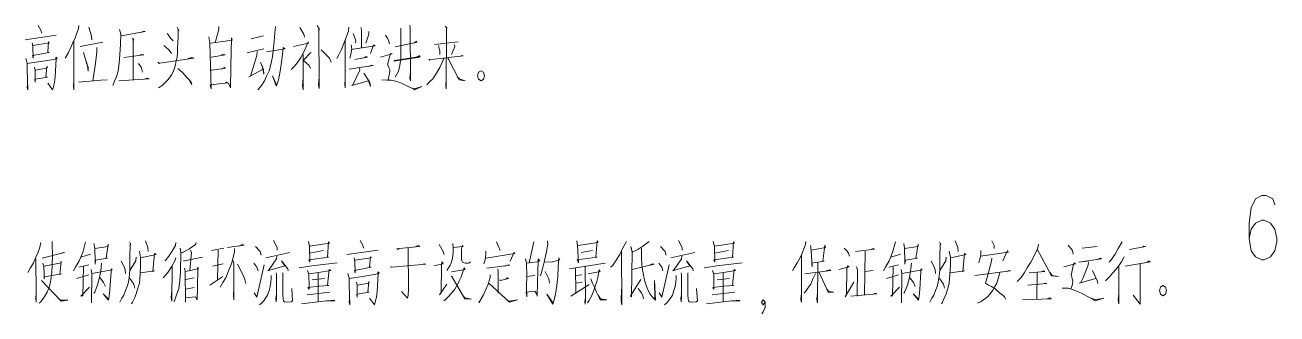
# Model space of a CAD drawing. Header units: millimetres. Extents: x 0 to 829, y 0 to 586.
# Drawn here: x 434.3 to 530.3, y 469.7 to 491.9 of the extents above; entities that cross this region are included whole.
import ezdxf

# ---------------------------------------------------------------- set-up
doc = ezdxf.new("R2010")
doc.units = ezdxf.units.MM

msp = doc.modelspace()

# ---------------------------------------------------------------- linework, layer by layer
at = {"color": 0, "lineweight": 0}
for points in [[(435.334833, 491.814556), (435.550028, 491.465306), (435.606472, 491.232472)], [(438.456917, 491.814556), (438.432222, 491.581722), (438.185278, 490.883222), (437.994778, 490.491639), (437.670222, 489.754333), (437.398583, 489.327472)], [(439.218917, 491.698139), (439.409417, 491.116056), (439.462333, 490.728), (439.437639, 491.038444)], [(445.985194, 491.698139), (446.11925, 491.4265), (446.066333, 491.504111), (446.066333, 490.960833), (446.038111, 490.491639), (446.013417, 490.103583), (446.013417, 489.715528), (445.985194, 489.405083), (445.92875, 489.133444), (445.875833, 488.823), (445.794694, 488.551361), (445.685333, 488.279722), (445.551278, 488.046889), (445.413694, 487.814056), (445.251417, 487.620028), (445.060917, 487.426), (444.842194, 487.231972), (444.679917, 487.115556), (444.570556, 487.037944)], [(449.191944, 491.736944), (449.191944, 491.542917), (448.920306, 490.491639)], [(452.179972, 486.882722), (452.451611, 487.231972), (452.695028, 487.581222), (452.857306, 487.930472), (453.047806, 488.357333), (453.213611, 488.939417), (453.29475, 489.443889), (453.347667, 489.909556), (453.428806, 490.611583), (453.48525, 491.232472), (453.538167, 491.736944)], [(455.411417, 491.659333), (455.711278, 491.154861), (455.767722, 490.922028)], [(456.744917, 491.814556), (456.907194, 491.504111), (456.854278, 491.542917), (456.854278, 491.465306), (456.878972, 487.387194), (456.878972, 487.231972), (456.878972, 486.999139), (456.826056, 487.270778), (456.878972, 487.891667)], [(459.161444, 491.698139), (459.13675, 491.387694), (458.865111, 490.650389), (458.593472, 489.987167), (458.402972, 489.560306), (458.237167, 489.288667)], [(460.085722, 491.659333), (460.142167, 491.465306), (460.142167, 490.103583)], [(463.158417, 491.620528), (463.158417, 490.181194), (463.158417, 490.103583), (463.158417, 489.327472), (463.07375, 488.745389), (462.967917, 488.318528), (462.720972, 487.852861)], [(463.83575, 491.853361), (463.863972, 491.581722), (463.888667, 487.891667), (463.888667, 487.581222), (463.83575, 487.814056), (463.888667, 488.202111)], [(466.552139, 491.77575), (466.714417, 491.620528), (466.6615, 491.620528), (466.633278, 486.960333), (466.608583, 487.193167), (466.633278, 487.736444)], [(434.329417, 490.728), (436.717722, 491.07725)], [(438.079444, 490.611583), (438.079444, 486.882722), (438.051222, 487.231972), (438.079444, 487.542417)], [(441.582528, 491.504111), (441.663667, 491.154861), (441.638972, 490.375222), (441.61075, 489.599111), (441.554306, 488.939417), (441.473167, 488.357333), (441.339111, 487.891667), (441.201528, 487.542417), (441.067472, 487.231972)], [(441.691889, 491.038444), (443.540444, 491.348889), (443.431083, 491.387694), (443.187667, 491.271278)], [(442.559722, 490.844417), (442.669083, 490.689194), (442.616167, 490.728), (442.616167, 487.658833)], [(445.223194, 491.193667), (445.279639, 491.154861), (445.494833, 490.844417), (445.685333, 490.650389)], [(448.429944, 490.960833), (448.511083, 490.491639), (448.592222, 486.960333), (448.539306, 487.270778), (449.8975, 487.426), (449.788139, 487.464806), (449.707, 487.426)], [(448.567528, 490.452833), (450.222056, 490.689194), (450.169139, 490.883222), (450.116222, 488.706583), (450.116222, 488.590167), (450.088, 487.037944), (449.925722, 487.387194)], [(451.664917, 490.805611), (452.613889, 491.038444)], [(458.889806, 490.689194), (458.889806, 487.037944), (458.865111, 487.309583), (458.889806, 487.697639)], [(459.489528, 491.193667), (459.651806, 490.805611), (459.704722, 490.650389), (459.680028, 490.491639)], [(460.685444, 491.348889), (460.685444, 491.154861), (460.466722, 490.452833)], [(461.9625, 491.07725), (462.153, 490.805611), (462.234139, 490.650389)], [(462.205917, 490.689194), (462.287056, 490.414028)], [(462.720972, 490.181194), (464.40725, 490.530444), (464.326111, 490.56925), (464.350806, 490.611583), (464.188528, 490.491639)], [(434.872694, 490.491639), (434.925611, 490.22), (434.953833, 489.327472), (434.897389, 489.5215), (436.174444, 489.754333), (436.068611, 489.793139), (436.121528, 490.56925), (436.174444, 490.491639), (434.925611, 490.297611)], [(438.566278, 490.22), (440.305472, 490.530444)], [(438.813222, 489.754333), (438.919056, 489.405083), (439.056639, 488.939417), (439.137778, 488.551361), (439.166, 488.318528), (439.166, 488.628972), (439.028417, 488.978222)], [(439.843333, 490.142389), (439.843333, 489.793139), (439.733972, 488.900611), (439.628139, 488.240917), (439.518778, 487.581222)], [(444.979778, 490.297611), (445.332556, 489.987167), (445.494833, 489.793139), (445.551278, 489.676722)], [(451.365056, 489.715528), (452.642111, 490.025972)], [(452.127056, 489.831944), (452.098833, 489.5215), (451.608472, 487.930472), (451.499111, 487.891667), (452.585667, 488.47375), (452.398694, 489.017028), (452.613889, 488.434944), (452.642111, 488.085694), (452.53275, 488.590167)], [(452.857306, 489.793139), (454.271944, 490.025972), (454.134361, 490.142389), (454.081444, 489.599111), (453.972083, 488.823), (453.862722, 488.163306), (453.756889, 487.658833), (453.647528, 487.270778), (453.591083, 487.193167), (453.29475, 487.969278), (453.619306, 487.270778)], [(454.924583, 490.22), (456.064056, 490.452833), (456.039361, 490.56925), (455.873556, 490.142389), (455.683056, 489.754333), (455.467861, 489.366278), (455.224444, 488.978222), (455.005722, 488.706583), (454.734083, 488.434944)], [(456.282778, 489.754333), (456.229861, 489.715528), (455.658361, 489.133444), (455.683056, 489.133444), (456.1205, 488.745389), (456.229861, 488.512556)], [(457.044778, 489.948361), (457.097694, 489.909556), (457.669194, 489.327472), (457.80325, 489.017028)], [(459.351944, 490.336417), (459.380167, 490.025972), (459.32725, 489.754333), (459.299028, 489.482694), (459.242583, 489.327472)], [(459.351944, 489.987167), (461.172278, 490.258806), (461.062917, 490.336417), (460.8195, 489.676722)], [(461.5815, 489.405083), (462.477556, 489.637917), (462.368194, 489.676722), (462.177694, 489.017028), (462.153, 488.900611), (462.153, 488.784194), (462.234139, 488.590167), (462.315278, 488.434944), (462.315278, 488.279722), (462.177694, 487.658833)], [(462.720972, 490.181194), (464.40725, 490.530444), (464.326111, 490.56925), (464.160306, 490.452833)], [(465.737222, 490.375222), (467.532861, 490.56925)], [(466.037083, 490.297611), (466.146444, 489.87075), (466.146444, 489.599111)], [(467.261222, 490.375222), (467.285917, 490.22), (467.0425, 489.599111)], [(434.519917, 487.270778), (434.491694, 487.07675), (434.544611, 486.882722), (434.491694, 488.434944), (434.491694, 488.939417), (434.382333, 489.288667)], [(434.463472, 488.900611), (435.550028, 489.055833), (436.693028, 489.249861), (436.693028, 489.405083), (436.802389, 489.327472), (436.717722, 489.249861), (436.636583, 487.891667), (436.583667, 487.464806), (436.502528, 487.115556), (436.446083, 486.882722), (436.068611, 487.387194)], [(441.910611, 489.366278), (443.431083, 489.560306), (443.349944, 489.599111), (443.159444, 489.560306)], [(443.021861, 488.900611), (443.240583, 488.628972), (443.2935, 488.434944), (443.349944, 488.240917)], [(444.517639, 489.017028), (444.627, 488.900611), (444.651694, 488.939417), (447.290472, 489.327472), (447.124667, 489.366278), (446.828333, 489.288667)], [(448.592222, 489.405083), (448.620444, 489.405083), (449.678778, 489.560306), (449.544722, 489.599111), (449.5165, 489.599111), (449.407139, 489.560306)], [(455.658361, 489.599111), (455.658361, 489.5215), (455.658361, 486.882722), (455.601917, 487.193167), (455.658361, 487.77525)], [(459.189667, 488.47375), (461.038222, 488.745389), (460.900639, 488.784194), (460.685444, 488.667778)], [(459.623583, 489.211056), (460.604306, 489.405083), (460.494944, 489.443889), (460.332667, 489.366278)], [(462.611611, 489.094639), (464.59775, 489.405083), (464.516611, 489.482694), (464.269667, 489.366278)], [(462.639833, 489.133444), (464.622444, 489.443889), (464.541306, 489.5215)], [(466.442778, 489.288667), (466.146444, 488.590167), (465.874806, 488.163306), (465.603167, 487.736444), (465.356222, 487.503611), (465.141028, 487.270778)], [(465.303306, 489.249861), (465.384444, 489.17225), (465.493806, 489.211056), (467.938556, 489.482694), (467.857417, 489.5215), (467.638694, 489.443889)], [(466.742639, 489.327472), (466.799083, 489.249861), (467.614, 487.658833), (468.076139, 487.581222), (467.638694, 487.736444), (467.476417, 487.891667)], [(435.063194, 488.628972), (435.116111, 488.396139), (435.116111, 487.464806), (435.087889, 487.697639), (435.116111, 487.697639), (436.040389, 487.852861), (435.931028, 487.852861), (436.012167, 488.667778), (436.040389, 488.628972), (435.987472, 488.551361), (435.116111, 488.396139)], [(441.529611, 487.581222), (442.669083, 487.658833), (443.836778, 487.736444), (443.730944, 487.77525), (443.540444, 487.736444)], [(446.038111, 488.512556), (446.419111, 488.202111), (446.718972, 487.852861), (446.934167, 487.620028), (447.07175, 487.464806), (447.124667, 487.309583), (446.962389, 487.542417)], [(448.592222, 488.396139), (448.673361, 488.396139), (449.707, 488.551361), (449.625861, 488.590167), (449.407139, 488.47375)], [(459.976361, 488.551361), (460.004583, 488.396139), (459.461306, 487.270778), (459.380167, 487.231972), (460.657222, 487.581222)], [(460.304444, 488.163306), (460.738361, 487.503611), (460.791278, 487.348389), (460.8195, 487.154361), (460.657222, 487.581222)], [(438.432222, 487.464806), (440.143194, 487.620028), (440.633556, 487.658833)], [(461.690861, 487.658833), (462.068333, 487.620028), (462.396417, 487.620028), (462.777417, 487.542417), (463.211333, 487.387194), (463.292472, 487.348389), (463.701694, 487.154361), (464.107389, 486.960333), (464.188528, 486.882722), (464.760028, 487.154361), (464.188528, 486.960333), (463.863972, 487.07675)], [(530.175611, 478.077389), (530.009806, 478.546583), (529.515917, 478.782944), (529.187833, 478.782944), (528.693944, 478.546583), (528.365861, 477.844556), (528.203583, 476.669806), (528.203583, 475.495056), (528.365861, 474.556667), (528.693944, 474.087472), (529.187833, 473.851111), (529.353639, 473.851111), (529.844, 474.087472), (530.175611, 474.556667), (530.337889, 475.262222), (530.337889, 475.495056), (530.175611, 476.200611), (529.844, 476.669806), (529.353639, 476.902639), (529.187833, 476.902639), (528.693944, 476.669806), (528.365861, 476.200611), (528.203583, 475.495056)], [(436.410806, 475.26575), (436.410806, 475.032917), (436.439028, 474.179194), (436.410806, 473.480694), (436.386111, 472.898611), (436.301444, 472.316528), (436.195611, 471.808528), (436.029806, 471.381667), (435.786389, 470.993611), (435.542972, 470.644361), (435.405389, 470.527944)], [(443.558083, 475.304556), (443.748583, 474.800083), (443.773278, 474.489639)], [(453.393528, 475.343361), (453.61225, 474.9165), (453.665167, 474.761278), (453.665167, 474.606056)], [(456.057, 475.26575), (456.138139, 474.877694), (456.166361, 473.674722), (456.081694, 473.86875), (457.605694, 474.062778), (457.524556, 474.062778), (457.605694, 475.226944), (457.686833, 475.149333), (456.138139, 474.9165)], [(460.022222, 475.343361), (460.240944, 474.994111), (460.293861, 474.761278)], [(474.397917, 475.304556), (474.422611, 475.032917), (474.288556, 474.373222), (474.150972, 473.674722), (474.016917, 473.17025), (473.907556, 472.821), (473.854639, 472.626972)], [(476.652167, 475.304556), (476.705083, 474.955306), (476.761528, 473.635917), (476.680389, 473.86875), (478.200861, 474.062778), (478.0915, 474.062778), (478.200861, 475.304556), (478.282, 475.188139), (476.733306, 474.955306)], [(480.455111, 475.26575), (480.15525, 474.722472), (479.940056, 474.256806), (479.611972, 473.752333), (479.368556, 473.403083), (479.2345, 473.286667)], [(482.194306, 475.26575), (481.703944, 474.9165), (481.326472, 474.644861), (480.889028, 474.450833), (480.783194, 474.877694), (480.889028, 474.489639), (480.836111, 471.032417), (480.754972, 471.110028), (481.541667, 472.355333)], [(484.448556, 475.343361), (484.667278, 474.9165), (484.720194, 474.761278), (484.720194, 474.606056)], [(487.112028, 475.26575), (487.193167, 474.877694), (487.221389, 473.674722), (487.14025, 473.86875), (488.660722, 474.062778), (488.579583, 474.062778), (488.660722, 475.226944), (488.741861, 475.149333), (487.193167, 474.9165)], [(494.202861, 475.26575), (494.178167, 475.032917), (493.850083, 474.179194), (493.550222, 473.635917), (493.306806, 473.247861), (493.17275, 473.015028)], [(505.671667, 475.304556), (505.858639, 474.800083), (505.886861, 474.489639)], [(508.469194, 475.304556), (508.60325, 475.071722), (508.659694, 474.955306), (508.659694, 474.838889), (508.659694, 474.722472)], [(435.542972, 475.188139), (435.461833, 474.838889), (435.32425, 474.450833), (435.161972, 474.062778), (434.971472, 473.635917), (434.75275, 473.247861), (434.537556, 472.898611)], [(435.652333, 473.985167), (437.363306, 474.412028), (437.282167, 474.412028), (437.063444, 474.334417)], [(438.964917, 475.226944), (438.749722, 474.412028), (438.478083, 473.791139), (438.206444, 473.286667), (438.040639, 473.015028)], [(438.612139, 474.062778), (439.345917, 474.295611)], [(439.617556, 475.110528), (439.670472, 474.761278), (439.698694, 473.752333), (439.698694, 473.5195), (439.726917, 473.829944), (440.651194, 473.985167), (440.541833, 473.985167), (440.704111, 475.071722), (440.704111, 474.877694), (439.670472, 474.722472)], [(442.333944, 475.226944), (442.443306, 475.032917), (442.390389, 475.071722), (442.362167, 474.023972), (442.362167, 473.558306), (442.362167, 473.131444), (442.333944, 472.782194), (442.30925, 472.47175), (442.252806, 472.157778), (442.171667, 471.808528), (442.037611, 471.498083), (441.900028, 471.148833), (441.762444, 470.916), (441.600167, 470.605556)], [(443.095944, 474.528444), (443.177083, 474.062778), (443.177083, 473.480694), (443.148861, 472.743389), (443.095944, 472.080167), (442.986583, 471.692111), (442.852528, 471.26525), (442.714944, 470.916), (442.580889, 470.605556), (442.496222, 470.489139)], [(443.177083, 474.023972), (444.373, 474.256806), (444.263639, 474.334417), (444.129583, 472.976222), (444.263639, 473.015028), (443.177083, 472.859806)], [(445.893472, 475.188139), (445.86525, 474.955306), (445.568917, 474.450833), (445.540694, 474.412028), (445.350194, 474.140389), (445.078556, 473.791139)], [(446.221556, 474.761278), (446.274472, 474.412028), (446.24625, 472.976222), (446.24625, 472.898611), (446.193333, 472.316528), (446.193333, 472.238917), (446.112194, 471.653306), (445.949917, 471.187639), (445.759417, 470.644361)], [(447.442167, 475.188139), (447.38925, 475.032917), (446.955333, 474.722472), (446.898889, 474.683667), (446.546111, 474.489639), (446.274472, 474.373222)], [(447.00825, 474.606056), (447.089389, 474.412028), (446.955333, 473.053833)], [(448.638083, 474.56725), (449.562361, 474.761278)], [(449.128444, 474.606056), (449.100222, 472.316528)], [(450.4055, 474.722472), (450.4055, 474.450833), (450.158556, 473.558306), (449.943361, 473.015028), (449.724639, 472.47175), (449.509444, 472.118972), (449.290722, 471.769722)], [(449.862222, 474.800083), (451.139278, 474.994111), (450.973472, 475.032917), (450.758278, 474.9165)], [(452.007111, 474.877694), (452.359889, 474.489639), (452.441028, 474.218)], [(452.793806, 474.023972), (454.642361, 474.412028)], [(456.138139, 474.373222), (457.224694, 474.56725)], [(459.016806, 474.256806), (461.408639, 474.606056)], [(462.847972, 474.722472), (462.929111, 474.644861), (463.01025, 474.722472), (463.038472, 474.722472), (464.587167, 474.877694), (464.615389, 474.9165), (464.477806, 474.955306), (464.287306, 474.877694)], [(463.719333, 474.761278), (463.744028, 471.575694), (463.719333, 471.148833), (463.662889, 470.916), (463.20075, 471.420472), (463.662889, 470.916), (463.691111, 471.032417)], [(466.082944, 475.032917), (466.4075, 474.489639), (466.463944, 474.256806)], [(467.141278, 475.110528), (467.1695, 474.761278), (467.1695, 474.373222), (467.113056, 474.023972), (467.031917, 473.674722), (466.926083, 473.441889), (466.816722, 473.247861), (466.679139, 473.053833)], [(467.197722, 474.800083), (467.927972, 474.877694), (467.875056, 474.994111), (467.793917, 474.683667), (467.793917, 474.412028), (467.793917, 474.179194), (467.793917, 473.907556), (467.822139, 473.791139), (467.875056, 473.674722), (467.984417, 473.635917), (468.118472, 473.597111), (468.308972, 473.597111), (468.418333, 473.635917), (468.499472, 473.713528)], [(469.667167, 474.528444), (469.667167, 474.256806), (469.642472, 474.062778), (469.61425, 473.86875), (469.561333, 473.674722), (469.504889, 473.558306)], [(469.667167, 473.985167), (471.896722, 474.334417), (471.843806, 474.450833), (471.543944, 473.752333)], [(470.482083, 475.226944), (470.647889, 474.877694), (470.729028, 474.683667), (470.729028, 474.56725)], [(473.336056, 475.226944), (473.283139, 474.877694), (473.092639, 474.101583), (472.983278, 473.635917)], [(476.976722, 474.412028), (477.848083, 474.56725)], [(480.074111, 474.56725), (480.102333, 470.411528), (480.049417, 470.683167), (480.074111, 471.6145)], [(481.598111, 474.761278), (481.598111, 474.062778), (481.622806, 473.441889), (481.732167, 472.821), (481.86975, 472.196583), (482.032028, 471.692111), (482.247222, 471.26525), (482.494167, 470.954806), (482.684667, 470.760778), (482.603528, 472.277722), (482.628222, 470.838389)], [(483.062139, 474.877694), (483.418444, 474.489639), (483.499583, 474.218)], [(483.852361, 474.023972), (485.700917, 474.412028)], [(487.193167, 474.373222), (488.279722, 474.56725)], [(494.555639, 474.955306), (494.612083, 474.56725), (494.693222, 473.325472), (494.665, 473.597111), (495.6175, 473.752333), (495.508139, 473.752333), (495.670417, 474.994111), (495.726861, 474.800083), (494.640306, 474.606056)], [(497.137972, 474.761278), (497.381389, 474.528444), (497.49075, 474.373222), (497.547194, 474.140389)], [(498.009333, 474.489639), (499.473361, 474.683667), (499.367528, 474.722472), (499.229944, 474.644861)], [(498.767806, 474.528444), (498.714889, 471.148833)], [(501.0785, 475.226944), (500.859778, 474.412028), (500.588139, 473.791139), (500.3165, 473.286667), (500.154222, 473.015028)], [(500.725722, 474.062778), (501.4595, 474.295611)], [(501.731139, 475.110528), (501.784056, 474.761278), (501.812278, 473.752333), (501.812278, 473.5195), (501.8405, 473.829944), (502.76125, 473.985167), (502.655417, 473.985167), (502.817694, 475.071722), (502.817694, 474.877694), (501.784056, 474.722472)], [(504.447528, 475.226944), (504.556889, 475.032917), (504.500444, 475.071722), (504.47575, 474.023972), (504.47575, 473.558306), (504.47575, 473.131444), (504.447528, 472.782194), (504.419306, 472.47175), (504.366389, 472.157778), (504.28525, 471.808528), (504.147667, 471.498083), (504.013611, 471.148833), (503.876028, 470.916), (503.71375, 470.605556)], [(505.209528, 474.528444), (505.290667, 474.062778), (505.290667, 473.480694), (505.262444, 472.743389), (505.209528, 472.080167), (505.100167, 471.692111), (504.962583, 471.26525), (504.828528, 470.916), (504.690944, 470.605556), (504.609806, 470.489139)], [(505.290667, 474.023972), (506.486583, 474.256806), (506.377222, 474.334417), (506.239639, 472.976222), (506.377222, 473.015028), (505.290667, 472.859806)], [(507.626056, 474.56725), (507.626056, 474.256806), (507.573139, 474.023972), (507.516694, 473.829944), (507.463778, 473.635917)], [(507.597833, 474.140389), (509.718028, 474.450833), (509.665111, 474.56725), (509.312333, 473.791139)], [(512.053417, 475.071722), (512.028722, 474.877694), (511.947583, 474.644861), (511.728861, 474.179194), (511.457222, 473.674722), (511.213806, 473.286667), (510.966861, 472.898611), (510.723444, 472.510556), (510.423583, 472.196583)], [(511.947583, 474.683667), (513.058833, 472.626972), (513.577417, 472.588167), (513.087056, 472.665778), (512.924778, 472.898611)], [(514.335889, 474.994111), (514.663972, 474.56725), (514.716889, 474.295611)], [(515.39775, 474.761278), (516.537222, 474.877694)], [(518.466917, 475.226944), (518.167056, 474.722472), (517.923639, 474.295611), (517.623778, 473.86875), (517.4615, 473.674722)], [(519.038417, 474.644861), (520.259028, 474.877694), (520.124972, 474.9165), (519.962694, 474.838889)], [(435.161972, 473.946361), (435.190194, 471.342861), (435.190194, 470.605556), (435.161972, 470.916), (435.190194, 471.342861)], [(435.70525, 473.597111), (435.758167, 473.286667), (435.786389, 472.859806), (435.786389, 472.394139), (435.814611, 472.549361), (437.116361, 472.782194), (437.010528, 472.743389), (437.091667, 473.752333), (437.091667, 473.635917), (435.786389, 473.364278)], [(439.211861, 473.480694), (438.449861, 473.286667)], [(438.802639, 473.325472), (438.749722, 471.110028), (438.612139, 471.071222), (439.264778, 471.769722)], [(440.189056, 473.597111), (440.132611, 473.015028), (440.051472, 472.510556), (439.917417, 472.041361), (439.917417, 472.002556), (439.779833, 471.653306), (439.670472, 471.381667), (439.617556, 471.304056)], [(441.709528, 473.752333), (441.92825, 473.325472), (442.009389, 473.092639), (442.037611, 472.821)], [(442.852528, 474.062778), (442.824306, 473.791139), (442.362167, 473.053833)], [(445.893472, 474.023972), (445.840556, 473.829944), (445.568917, 473.325472), (445.269056, 472.898611), (444.916278, 472.47175)], [(445.621833, 473.403083), (445.593611, 470.683167), (445.540694, 470.954806), (445.593611, 471.498083)], [(446.493194, 473.791139), (446.546111, 473.791139), (447.932528, 474.062778)], [(449.534139, 473.558306), (448.694528, 473.364278)], [(450.296139, 473.791139), (450.349056, 473.597111), (450.349056, 470.799583), (450.324361, 471.148833), (450.349056, 471.575694)], [(450.620694, 473.5195), (451.001694, 472.782194), (451.192194, 472.355333), (451.273333, 472.041361)], [(451.873056, 473.597111), (452.116472, 473.286667), (452.197611, 473.015028)], [(451.89775, 471.342861), (452.116472, 470.993611), (452.65975, 473.480694)], [(453.636944, 474.140389), (453.61225, 473.946361), (453.012528, 473.053833), (452.931389, 473.015028), (454.261361, 473.403083), (453.989722, 473.791139), (454.480083, 473.17025), (454.508306, 473.015028)], [(455.347917, 473.247861), (456.328639, 473.403083), (458.258333, 473.635917)], [(459.560083, 474.023972), (459.616528, 473.752333), (459.641222, 472.859806), (459.588306, 473.053833), (460.865361, 473.286667), (460.756, 473.325472), (460.812444, 474.101583), (460.865361, 474.023972), (459.616528, 473.829944)], [(462.332917, 473.325472), (462.442278, 473.286667), (462.495194, 473.286667), (465.077528, 473.5195), (464.939944, 473.558306), (464.696528, 473.480694)], [(465.673722, 473.403083), (466.4075, 473.558306), (466.298139, 473.713528), (466.273444, 473.403083), (466.245222, 471.342861), (466.107639, 471.187639), (466.679139, 472.002556)], [(469.751833, 473.209056), (471.515722, 473.441889), (471.406361, 473.480694), (471.134722, 473.364278)], [(472.711639, 473.946361), (472.792778, 473.597111), (472.821, 472.626972), (472.792778, 471.808528), (472.821, 471.032417), (472.764556, 471.381667), (473.417194, 471.459278), (473.583, 471.226444), (473.607694, 471.071222), (473.635917, 472.157778), (473.688833, 473.752333), (473.688833, 473.946361), (473.798194, 473.791139), (473.583, 473.713528), (472.821, 473.597111)], [(474.150972, 473.674722), (474.750694, 473.713528), (474.775389, 473.713528), (475.26575, 473.829944), (475.346889, 473.86875), (475.26575, 474.023972), (475.212833, 473.325472), (475.184611, 472.588167), (475.103472, 471.886139), (475.022333, 471.226444), (474.912972, 470.799583), (474.803611, 470.450333), (474.341472, 471.226444), (474.831833, 470.527944)], [(476.080667, 473.17025), (478.825278, 473.597111)], [(477.276583, 473.325472), (477.304806, 471.032417), (477.304806, 470.760778), (477.276583, 470.450333), (477.248361, 470.605556), (477.304806, 470.954806)], [(480.889028, 473.131444), (482.575306, 473.5195), (482.437722, 473.558306), (482.247222, 473.480694)], [(482.928083, 473.597111), (483.1715, 473.286667), (483.252639, 473.015028)], [(482.956306, 471.342861), (483.1715, 470.993611), (483.714778, 473.480694)], [(484.6955, 474.140389), (484.667278, 473.946361), (484.067556, 473.053833), (483.986417, 473.015028), (485.319917, 473.403083), (485.048278, 473.791139), (485.535111, 473.17025), (485.563333, 473.015028)], [(486.406472, 473.247861), (487.383667, 473.403083), (489.313361, 473.635917)], [(493.878306, 474.218), (493.878306, 470.605556), (493.821861, 470.799583), (493.878306, 471.342861)], [(495.127139, 473.674722), (495.098917, 470.56675), (495.046, 470.838389), (495.098917, 471.304056)], [(496.732278, 473.131444), (497.518972, 473.325472), (497.409611, 473.403083), (497.356694, 473.17025), (497.328472, 471.26525), (497.219111, 471.032417), (497.899972, 472.157778)], [(498.090472, 473.325472), (498.171611, 473.092639), (498.143389, 471.071222)], [(501.321917, 473.480694), (500.563444, 473.286667)], [(500.916222, 473.325472), (500.859778, 471.110028), (500.725722, 471.071222), (501.378361, 471.769722)], [(502.299111, 473.597111), (502.246194, 473.015028), (502.165056, 472.510556), (502.027472, 472.041361), (502.027472, 472.002556), (501.893417, 471.653306), (501.784056, 471.381667), (501.731139, 471.304056)], [(503.823111, 473.752333), (504.038306, 473.325472), (504.122972, 473.092639), (504.147667, 472.821)], [(504.962583, 474.062778), (504.937889, 473.791139), (504.47575, 473.053833)], [(508.469194, 473.985167), (508.440972, 473.752333), (508.116417, 472.510556), (507.978833, 472.080167), (508.225778, 471.924944), (508.440972, 471.808528), (508.712611, 471.653306), (509.065389, 471.342861), (509.312333, 471.148833), (509.446389, 471.032417), (509.527528, 470.838389)], [(513.983111, 473.325472), (514.882694, 473.558306), (514.798028, 473.635917), (514.745111, 473.5195), (514.582833, 472.782194), (514.554611, 472.704583), (514.582833, 472.626972), (514.63575, 472.432944), (514.692194, 472.196583), (514.63575, 471.886139), (514.526389, 471.653306)], [(515.77875, 473.752333), (515.154333, 473.674722), (516.89, 473.946361), (516.808861, 473.985167), (516.593667, 473.907556)], [(516.456083, 472.432944), (515.179028, 472.080167), (515.288389, 472.118972), (515.450667, 472.432944), (515.859889, 473.441889), (515.884583, 473.713528)], [(518.629194, 474.101583), (518.414, 473.713528), (518.142361, 473.286667), (517.761361, 472.859806), (517.489722, 472.549361), (517.189861, 472.238917)], [(518.2235, 473.325472), (518.2235, 470.489139), (518.167056, 470.760778), (518.2235, 471.26525)], [(518.685639, 473.364278), (520.640028, 473.713528), (520.505972, 473.752333), (520.534194, 473.791139), (520.396611, 473.713528)], [(519.853333, 473.558306), (519.853333, 472.002556), (519.853333, 470.683167), (519.853333, 470.450333), (519.310056, 471.148833)], [(439.211861, 472.704583), (438.287583, 472.432944)], [(439.398833, 473.131444), (439.455278, 472.782194), (439.427056, 470.56675), (439.427056, 470.877194), (439.427056, 471.187639)], [(439.455278, 472.821), (441.003972, 473.092639), (440.947528, 473.17025), (440.922833, 472.976222), (440.841694, 471.575694), (440.78525, 471.071222), (440.732333, 470.760778), (440.323111, 471.26525), (440.732333, 470.838389)], [(440.079694, 472.47175), (440.351333, 472.118972), (440.488917, 471.808528)], [(442.30925, 472.510556), (442.662028, 472.002556), (442.743167, 471.692111)], [(446.546111, 473.209056), (446.599028, 473.015028), (446.62725, 470.605556), (446.62725, 470.954806), (447.38925, 471.032417), (447.523306, 470.799583), (447.551528, 471.692111), (447.57975, 473.286667), (447.632667, 473.17025), (447.57975, 473.17025), (446.62725, 472.976222)], [(446.655472, 472.355333), (447.308111, 472.47175)], [(448.504028, 471.924944), (449.509444, 472.588167)], [(453.203028, 472.665778), (453.203028, 472.510556), (453.174806, 472.157778), (453.121889, 471.808528), (453.04075, 471.498083), (452.931389, 471.148833), (452.769111, 470.916), (452.606833, 470.683167), (452.46925, 470.527944), (452.306972, 470.411528)], [(453.584028, 472.859806), (453.61225, 472.704583), (453.61225, 470.993611), (453.584028, 470.644361), (453.555806, 470.877194), (453.61225, 471.226444)], [(454.099083, 472.859806), (454.099083, 471.187639), (454.127306, 470.877194), (454.155528, 470.721972), (454.236667, 470.644361), (454.451861, 470.605556), (454.751722, 470.644361), (454.832861, 470.721972), (454.779944, 471.653306)], [(456.000556, 473.053833), (456.081694, 472.743389), (456.109917, 471.808528), (456.109917, 471.6145), (456.028778, 471.730917), (456.871917, 471.847333), (457.630389, 471.886139), (457.524556, 471.924944), (457.658611, 473.131444), (457.767972, 473.053833), (456.843694, 472.898611), (456.081694, 472.782194)], [(456.353333, 472.316528), (457.305833, 472.432944)], [(456.815472, 472.898611), (456.815472, 470.644361)], [(459.207306, 470.799583), (459.179083, 470.605556), (459.235528, 470.411528), (459.179083, 471.96375), (459.179083, 472.47175), (459.07325, 472.821)], [(459.154389, 472.432944), (460.240944, 472.588167), (461.380417, 472.782194), (461.380417, 472.937417), (461.489778, 472.859806), (461.408639, 472.782194), (461.3275, 471.420472), (461.274583, 470.993611), (461.189917, 470.644361), (461.137, 470.411528), (460.756, 470.916)], [(467.031917, 472.937417), (468.093778, 473.131444), (468.012639, 473.247861), (467.903278, 472.937417), (467.765694, 472.549361), (467.631639, 472.238917), (467.494056, 471.96375), (467.278861, 471.6145), (467.031917, 471.304056), (466.7885, 471.032417), (466.598, 470.838389), (466.435722, 470.721972)], [(467.007222, 472.588167), (467.060139, 472.588167), (468.065556, 470.877194), (468.580611, 470.838389), (468.065556, 470.954806), (467.927972, 471.110028)], [(469.99525, 472.704583), (469.99525, 472.510556), (469.857667, 472.002556), (469.667167, 471.575694), (469.480194, 471.187639), (469.314389, 470.877194), (469.123889, 470.56675)], [(470.591444, 473.17025), (470.619667, 472.976222), (470.619667, 471.304056)], [(470.729028, 472.316528), (470.781944, 472.277722), (471.406361, 472.432944), (471.325222, 472.47175), (471.191167, 472.394139)], [(472.821, 472.588167), (473.417194, 472.665778)], [(474.207417, 472.976222), (474.50375, 472.394139), (474.531972, 472.277722), (474.560194, 472.080167)], [(476.542806, 473.247861), (476.571028, 471.342861)], [(476.571028, 472.665778), (477.033167, 472.704583)], [(477.52, 472.782194), (478.444278, 472.976222), (478.363139, 473.092639), (478.253778, 472.510556), (478.172639, 472.196583), (478.063278, 471.847333), (477.901, 471.381667), (477.766944, 471.071222), (477.576444, 470.721972), (477.467083, 470.56675)], [(477.7105, 472.394139), (477.848083, 472.080167), (477.982139, 471.808528), (478.144417, 471.381667), (478.391361, 470.916), (478.444278, 470.799583), (478.934639, 470.799583), (478.4725, 470.877194)], [(484.258056, 472.665778), (484.258056, 472.510556), (484.233361, 472.157778), (484.176917, 471.808528), (484.095778, 471.498083), (483.986417, 471.148833), (483.824139, 470.916), (483.661861, 470.683167), (483.524278, 470.527944), (483.362, 470.411528)], [(484.639056, 472.859806), (484.667278, 472.704583), (484.667278, 470.993611), (484.639056, 470.644361), (484.614361, 470.877194), (484.667278, 471.226444)], [(485.157639, 472.859806), (485.157639, 471.187639), (485.182333, 470.877194), (485.210556, 470.721972), (485.291694, 470.644361), (485.510417, 470.605556), (485.80675, 470.644361), (485.887889, 470.721972), (485.834972, 471.653306)], [(487.059111, 473.053833), (487.14025, 472.743389), (487.164944, 471.808528), (487.164944, 471.6145), (487.083806, 471.730917), (487.926944, 471.847333), (488.688944, 471.886139), (488.579583, 471.924944), (488.717167, 473.131444), (488.823, 473.053833), (487.898722, 472.898611), (487.14025, 472.782194)], [(487.411889, 472.316528), (488.360861, 472.432944)], [(487.874028, 472.898611), (487.874028, 470.644361)], [(494.936639, 472.821), (494.746139, 472.394139), (494.583861, 472.002556), (494.368667, 471.692111), (494.202861, 471.459278), (494.068806, 471.304056)], [(494.121722, 472.782194), (496.132556, 473.053833), (496.051417, 473.092639), (495.751556, 473.015028)], [(495.2365, 472.898611), (495.917361, 471.381667), (496.323056, 471.381667), (495.970278, 471.420472), (495.832694, 471.575694)], [(498.743111, 472.976222), (499.367528, 473.053833)], [(501.321917, 472.704583), (500.397639, 472.432944)], [(501.512417, 473.131444), (501.568861, 472.782194), (501.540639, 470.56675), (501.540639, 470.877194), (501.540639, 471.187639)], [(501.568861, 472.821), (503.117556, 473.092639), (503.061111, 473.17025), (503.032889, 472.976222), (502.95175, 471.575694), (502.898833, 471.071222), (502.845917, 470.760778), (502.436694, 471.26525), (502.845917, 470.838389)], [(502.193278, 472.47175), (502.464917, 472.118972), (502.598972, 471.808528)], [(504.419306, 472.510556), (504.772083, 472.002556), (504.853222, 471.692111)], [(507.163917, 472.665778), (509.908528, 473.015028), (509.799167, 473.053833), (509.583972, 472.976222)], [(509.093611, 472.859806), (508.956028, 472.432944), (508.850194, 472.080167), (508.712611, 471.808528), (508.550333, 471.536889), (508.331611, 471.26525), (508.116417, 470.993611), (507.844778, 470.799583), (507.597833, 470.644361), (507.382639, 470.527944)], [(511.323167, 472.859806), (512.543778, 472.976222), (512.434417, 473.015028), (512.328583, 472.937417)], [(511.947583, 472.898611), (511.919361, 470.838389)], [(516.184444, 473.053833), (516.565444, 472.196583), (516.593667, 472.041361)], [(435.595889, 472.277722), (437.091667, 470.683167), (437.606722, 470.760778), (437.063444, 470.760778), (437.035222, 470.799583), (436.872944, 470.916)], [(447.308111, 471.730917), (446.655472, 471.6145)], [(459.750583, 472.157778), (459.807028, 471.924944), (459.807028, 470.993611), (459.778806, 471.226444), (459.807028, 471.226444), (460.727778, 471.381667), (460.621944, 471.381667), (460.703083, 472.196583), (460.727778, 472.157778), (460.674861, 472.080167), (459.807028, 471.924944)], [(469.885889, 472.002556), (469.914111, 472.041361), (471.4875, 470.605556), (472.087222, 470.799583), (471.4875, 470.683167), (471.300528, 470.799583)], [(476.190028, 471.071222), (477.601139, 471.96375)], [(476.595722, 472.080167), (477.057861, 472.157778)], [(481.351167, 471.653306), (481.598111, 471.342861), (481.703944, 471.110028), (481.760389, 470.877194)], [(511.2385, 471.924944), (512.681361, 472.041361), (512.600222, 472.080167), (512.490861, 472.041361)], [(513.877278, 471.692111), (514.335889, 471.692111), (514.663972, 471.575694), (514.963833, 471.459278), (515.341306, 471.304056), (515.750528, 471.071222), (516.212667, 470.838389), (516.403167, 470.721972), (517.055806, 470.916), (516.403167, 470.799583), (516.103306, 470.916)], [(455.538417, 470.489139), (456.815472, 470.644361), (457.443417, 470.721972), (458.092528, 470.721972), (458.011389, 470.760778), (457.605694, 470.721972)], [(455.975861, 471.187639), (457.715056, 471.381667)], [(478.282, 471.148833), (478.4725, 470.877194)], [(486.596972, 470.489139), (487.874028, 470.644361), (488.498444, 470.721972), (489.151083, 470.721972), (489.069944, 470.760778), (488.660722, 470.721972)], [(487.030889, 471.187639), (488.770083, 471.381667)], [(490.833833, 469.713028), (490.943194, 469.86825), (491.080778, 470.2175), (491.080778, 470.605556), (490.943194, 470.799583), (490.809139, 470.605556), (490.943194, 470.411528), (491.080778, 470.605556)], [(497.653028, 471.071222), (499.663861, 471.26525), (499.558028, 471.304056), (499.367528, 471.226444)], [(510.832806, 470.799583), (513.034139, 470.877194), (512.924778, 470.954806), (512.706056, 470.877194)]]:
    msp.add_lwpolyline(points, dxfattribs=at)
for points in [[(469.568389, 487.969278), (469.490778, 488.244444), (469.29675, 488.357333), (469.10625, 488.244444), (469.025111, 487.969278), (469.10625, 487.697639), (469.29675, 487.581222), (469.490778, 487.697639)], [(521.864167, 471.498083), (521.783028, 471.77325), (521.592528, 471.889667), (521.3985, 471.77325), (521.320889, 471.498083), (521.3985, 471.226444), (521.592528, 471.110028), (521.783028, 471.226444)]]:
    msp.add_lwpolyline(points, close=True, dxfattribs=at)

doc.saveas('drawing.dxf')
